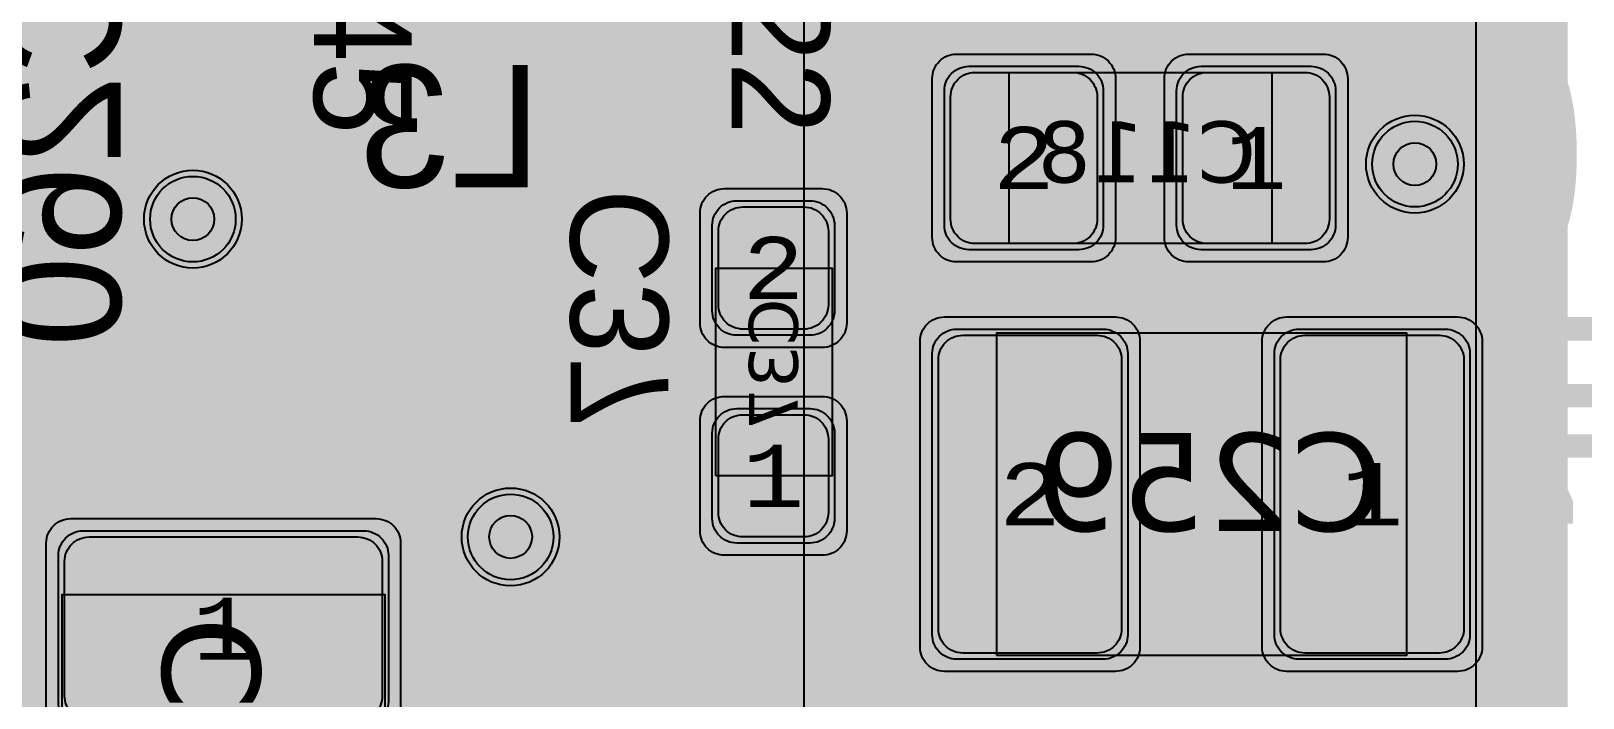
# Model space of a CAD drawing. Extents: x -28 to 199, y -61 to 255.
# Drawn here: x 74.68 to 87.38, y 238.08 to 243.54 of the extents above; entities that cross this region are included whole.
import ezdxf
from ezdxf.enums import TextEntityAlignment as Align

# ---------------------------------------------------------------- set-up
doc = ezdxf.new("R2010")
doc.units = 0
doc.header["$MEASUREMENT"] = 0
for name, color, linetype in [('ASSEMBLY_OUTLINES_BTM', 191, 'CONTINUOUS'), ('ASSEMBLY_PART_NUMBERS_BTM', 191, 'CONTINUOUS'), ('ASSEMBLY_PART_NUMBERS_TOP', 102, 'CONTINUOUS'), ('ASSEMBLY_REF_DES_BTM', 191, 'CONTINUOUS'), ('DRILL_DRAWING', 21, 'CONTINUOUS'), ('GENERATED_SILKSCREEN_BTM', 255, 'CONTINUOUS'), ('GENERATED_SILKSCREEN_TOP', 140, 'CONTINUOUS'), ('PART_PADS_SMD_BTM', 10, 'CONTINUOUS'), ('PIN_NUMBERS_BTM', 8, 'CONTINUOUS'), ('PIN_NUMBERS_TOP', 8, 'CONTINUOUS'), ('PLACEMENT_OUTLINES_BTM', 222, 'CONTINUOUS'), ('PLANE_DATA_LAYER_TOP', 150, 'CONTINUOUS'), ('PLANE_SHAPES_LAYER_2', 230, 'CONTINUOUS'), ('PLANE_SHAPES_LAYER_3', 81, 'CONTINUOUS'), ('PLANE_SHAPES_LAYER_TOP', 150, 'CONTINUOUS'), ('SILKSCREEN_OUTLINES_BTM', 211, 'CONTINUOUS'), ('SILKSCREEN_REF_DES_BTM', 211, 'CONTINUOUS'), ('SILKSCREEN_REF_DES_TOP', 150, 'CONTINUOUS'), ('SOLDERMASK_PADS_BTM', 12, 'CONTINUOUS'), ('SOLDERPASTE_PADS_BTM', 12, 'CONTINUOUS'), ('TRACES_LAYER_BOTTOM', 10, 'CONTINUOUS'), ('TRACES_LAYER_TOP', 150, 'CONTINUOUS'), ('VIA_HOLES_LAYER_2', 30, 'CONTINUOUS'), ('VIA_HOLES_LAYER_3', 30, 'CONTINUOUS'), ('VIA_HOLES_LAYER_BOTTOM', 30, 'CONTINUOUS'), ('VIA_HOLES_LAYER_TOP', 30, 'CONTINUOUS'), ('VIA_PADS_LAYER_2', 230, 'CONTINUOUS'), ('VIA_PADS_LAYER_3', 81, 'CONTINUOUS'), ('VIA_PADS_LAYER_BOTTOM', 10, 'CONTINUOUS'), ('VIA_PADS_LAYER_TOP', 150, 'CONTINUOUS')]:
    doc.layers.add(name, color=color, linetype=linetype)
doc.styles.add('COURIER_NEW', font='COUR.TTF')
doc.styles.add('VERDANA', font='verdana.TTF')
doc.styles.add('VERIBEST_GERBER_0', font='txt')

msp = doc.modelspace()

# ---------------------------------------------------------------- hatches: boundary and pattern name
at = {"layer": 'PLANE_DATA_LAYER_TOP'}
h = msp.add_hatch(color=256, dxfattribs=at)
h.paths.add_polyline_path([(80, 232.365844, -0.1989099556854013), (79.977682, 232.311963), (76.210945, 228.545226, -0.1989133663345171), (76.157063, 228.522908), (59.914305, 228.522908, -0.198913366334503), (59.860423, 228.545226), (59.320177, 229.085472, 0.1989122151386104), (58.966624, 229.231919), (50.250273, 229.231919, 0.0837973501695308), (50.086168, 229.204221, -0.0837986131993937), (50.061158, 229.2), (49.753893, 229.2, -0.1385740107174436), (49.714013, 229.211269, 1.0804036103222296), (49.168413, 228.146495, -0.8191892513054791), (49.139002, 228), (48.689638, 228, -0.1756631756824748), (48.640808, 228.017701, 0.3625092994040223), (47.359192, 228.017701, -0.1756631756824748), (47.310362, 228), (47.000008, 228, 0.414213562373095), (47, 227.999992), (47, 225.568799, -0.1989099556854013), (46.977682, 225.514918), (45.792168, 224.329403, 0.1989122151386141), (45.645721, 223.97585), (45.645721, 222.741241, -0.7495331930101992), (45.505318, 222.700199, 3.4209104294883637), (45.505318, 221.299801, -0.7495331930101992), (45.645721, 221.258759), (45.645721, 216.903659, 0.1989122151386141), (45.792168, 216.550106), (46.977682, 215.364592, -0.1989099556853327), (47, 215.310711), (47, 208.3262, -0.414213562373095), (46.9238, 208.25), (40.250008, 208.25, 0.414213562373095), (40.25, 208.249992), (40.25, 207.509818, -0.1989099556853327), (40.227682, 207.455937), (39.293327, 206.521582, -0.1630063276675114), (39.250007, 206.5, 0.3431077501110799), (39.25, 206.499993, -0.163006327667525), (39.228418, 206.456673), (39.204184, 206.432439, 0.1989122151386036), (39.057737, 206.078886), (39.057737, 199.827847, -0.1989099556853499), (39.035419, 199.773966), (38.237431, 198.975978, -0.1989133663344342), (38.183549, 198.95366), (34.8262, 198.95366, -0.414213562373095), (34.75, 199.02986), (34.75, 206.499992, 0.414213562373095), (34.749992, 206.5), (34.317913, 206.5, -0.1960198588118564), (34.264635, 206.521722, 0.1960197135562124), (33.95, 206.65), (31.85, 206.65, 0.1960197135562153), (31.535365, 206.521722, -0.1960198588118564), (31.482087, 206.5), (30.017913, 206.5, -0.1960198588118564), (29.964635, 206.521722, 0.1960197135562153), (29.65, 206.65), (27.55, 206.65, 0.1960197135562138), (27.235365, 206.521722, -0.196019858811865), (27.182087, 206.5), (26.0762, 206.5, -0.414213562373095), (26, 206.5762), (26, 209.249992, 0.414213562373095), (25.999992, 209.25), (22.5762, 209.25, -0.414213562373095), (22.5, 209.3262), (22.5, 217.1738, -0.414213562373095), (22.5762, 217.25), (40.249992, 217.25, 0.414213562373095), (40.25, 217.250008), (40.25, 235.6738, -0.414213562373095), (40.3262, 235.75), (40.926501, 235.75, -0.3936083065980414), (41.00251, 235.679195, 0.9315311087574788), (42.99749, 235.679195, -0.3936083065980414), (43.073499, 235.75), (45.676501, 235.75, -0.3936083065980414), (45.75251, 235.679195, 0.9315311087574788), (47.74749, 235.679195, -0.3936083065980414), (47.823499, 235.75), (54.749992, 235.75, 0.414213562373095), (54.75, 235.750008), (54.75, 253.9238, -0.414213562373095), (54.8262, 254), (76.4238, 254, -0.414213562373095), (76.5, 253.9238), (76.5, 245.000008, 0.414213562373095), (76.500008, 245), (76.9238, 245, -0.414213562373095), (77, 244.9238), (77, 243.738669, -0.1989099556853327), (76.977682, 243.684788), (75.896687, 242.603793, -0.138572885290835), (75.860519, 242.583563, 0.3470511284967585), (75.4, 242.000001), (75.4, 241.999997, 0.8890740124386082), (76.583563, 241.860519, -0.1385728852907777), (76.603793, 241.896687), (77.853553, 243.146447, 0.1989122151386141), (78, 243.5), (78, 244.9238, -0.414213562373095), (78.0762, 245), (79.9238, 245, -0.414213562373095), (80, 244.9238)], flags=0)
h.paths.add_polyline_path([(43.11, 211.84, -0.9999999999999999), (45.709999999999994, 211.84, -0.9999999999999999)], flags=0)
h.paths.add_polyline_path([(43.11, 232.16, -0.9999999999999999), (45.709999999999994, 232.16, -0.9999999999999999)], flags=0)
h.paths.add_polyline_path([(70.36, 251.16, -0.9999999999999999), (72.96, 251.16, -0.9999999999999999)], flags=0)
h.paths.add_polyline_path([(75.85382, 232.201656, 1.5269321533254407), (77.798344, 234.14618, -0.3083936079367561), (77.75, 234.217106), (77.75, 236.85, 0.1989122151386141), (77.603553, 237.203553), (74.003793, 240.803313, -0.1385728852908702), (73.983563, 240.839481, 0.5290192293501887), (73.056188, 241.191725, -0.5447508126718748), (72.937635, 241.2401, 0.9111800432088785), (70.36, 241), (70.36, 240.999999, 0.7658860095707771), (72.783466, 240.345916, -0.5447523950639244), (72.911374, 240.351799, 0.1812054976169237), (73.260519, 240.116437, -0.1385728852908801), (73.296687, 240.096207), (76.727682, 236.665212, -0.1989099556853327), (76.75, 236.611331), (76.75, 234.217106, -0.3083936079367562), (76.701656, 234.14618, 0.2085264349626477), (75.85382, 233.298344, -0.30839360793669), (75.782894, 233.25), (73.57, 233.25, 0.1989122151386067), (73.216447, 233.103553), (72.190166, 232.077272, -0.292650029123305), (72.109912, 232.059663, 4.55738777888818), (72.879663, 231.289912, -0.0885792902101388), (72.874954, 231.316284), (72.874954, 231.316285, -0.1989099556854013), (72.897272, 231.370166), (73.754788, 232.227682, -0.1989133663345172), (73.80867, 232.25), (75.782894, 232.25, -0.30839360793669)], flags=0)
msp.add_hatch(color=256, dxfattribs=at).paths.add_polyline_path([(86.5, 245.410834, 0.6295033319639212), (86.376092, 245.470251, -0.6295044454666773), (84.75, 246.25), (84.75, 246.250001, -0.0552658350370278), (84.774286, 246.469049, 0.0552677899778323), (84.776137, 246.485741, 0.3911024463721499), (84.705992, 246.5617, -0.2337776404227083), (81.890244, 248.245151, 0.7480290918849526), (81.75, 248.203862), (81.75, 247.239242, 0.5383921361414343), (81.856207, 247.169199, -0.5383922999392079), (83.25, 246.25, -0.5383922999392079), (81.856207, 245.330801, 0.5383921361414342), (81.75, 245.260758), (81.75, 245.000008, -0.414213562373095), (81.749992, 245), (81.0762, 245, 0.414213562373095), (81, 244.9238), (81, 232.127175, -0.1509152546947623), (80.91291, 231.845209, 0.1509126536924128), (80.899638, 231.802238), (80.899638, 231.802237, 0.3535628507789125), (80.959848, 231.727734, -0.3535615999630159), (81.75, 230.75, -0.894550476884915), (79.774631, 230.529421, 0.5905640646136947), (79.646426, 230.566495), (77.210013, 228.130082, 0.1989099556853327), (77.187695, 228.076201), (77.187695, 228.0762, 0.414213562373095), (77.263895, 228), (79.687927, 228, 0.414213562373095), (79.764127, 228.0762), (79.764127, 228.076202, 0.0405672307519167), (79.763127, 228.088506, -0.0405733412202087), (79.75, 228.25, -0.9999999999999999), (81.75, 228.25, -0.0405733412202087), (81.736873, 228.088506, 0.0405672307519167), (81.735873, 228.076202), (81.735873, 228.0762, 0.414213562373095), (81.812073, 228), (86.4238, 228, 0.414213562373095), (86.5, 228.0762)], flags=0)
at = {"layer": 'PLANE_SHAPES_LAYER_2'}
h = msp.add_hatch(color=256, dxfattribs=at)
h.paths.add_polyline_path([(169.5, 129.25), (149.5, 129.25), (142.25, 122), (142.25, 90.5), (147.5, 90.5), (147.5, 80), (154, 80), (154, 69.25), (131.75, 69.25), (131.75, 73.25), (121.25, 73.25), (121.25, 81), (110.5, 81), (110.5, 125.75), (106.5, 125.75), (106.5, 128.75), (93.5, 128.75), (93.5, 120.25), (91.75, 120.25), (91.75, 121.5), (80, 121.5), (80, 118.25), (73.25, 118.25), (73.25, 124.5), (67.5, 124.5), (67.5, 128), (57.75, 128), (57.75, 120.25), (55.25, 120.25), (55.25, 121.5), (47.5, 121.5), (47.5, 119), (35, 119), (35, 134.75), (32.75, 134.75), (32.75, 159.75), (29.25, 159.75), (29.25, 175.25), (22.5, 175.25), (22.5, 195.25), (17.25, 195.25), (17.25, 198), (22.5, 198), (22.5, 216.5), (40.25, 216.5), (40.25, 235.5), (54.5, 235.5), (54.5, 254), (87.25, 254), (87.25, 236.25), (86.25, 236.25), (86.25, 228.75), (81, 228.75), (81, 218.75), (95.25, 218.75), (95.25, 194.5), (87, 194.5), (87, 172), (131.1, 172), (131.1, 208.75), (115.5, 208.75), (115.5, 213.75), (106.75, 213.75), (106.75, 218.75), (110.25, 222.25), (110.25, 226.25), (142.5, 226.25), (142.5, 221.5), (160.5, 221.5), (160.5, 240.75), (169.5, 240.75)])
h.paths.add_polyline_path([(35.5, 149.5), (41.75, 149.5), (41.75, 152), (39.25, 152), (39.25, 154), (37.75, 154), (37.75, 152), (35.5, 152)], flags=16)
h.paths.add_polyline_path([(37.5, 125.75), (37.5, 128.75), (42.75, 128.75), (42.75, 125.75)], flags=16)
h.paths.add_polyline_path([(52, 127.75), (52, 130.75), (54.25, 130.75), (54.25, 127.75)], flags=16)
h.paths.add_polyline_path([(50.75, 219.5), (50.75, 226.5), (71.75, 226.5), (71.75, 219.5)], flags=16)
h.paths.add_polyline_path([(66.5, 150.75), (66.5, 177.5), (72.25, 177.5), (72.25, 150.75)], flags=16)
h.paths.add_polyline_path([(47.25, 185.25), (73, 185.25), (73, 188.25), (70.25, 188.25), (70.25, 191), (47.25, 191)], flags=16)
h.paths.add_polyline_path([(84.5, 208), (84.5, 212.75), (85, 212.75), (85, 208)], flags=16)
h.paths.add_polyline_path([(61.5, 137.25), (87.75, 137.25), (87.75, 140.5), (84.75, 140.5), (84.75, 143), (61.5, 143)], flags=16)
h.paths.add_polyline_path([(88.75, 127), (88.75, 130), (91, 130), (91, 127)], flags=16)
h.paths.add_polyline_path([(85.5, 130.25), (85.5, 132.5), (91, 132.5), (91, 130.25)], flags=16)
h.paths.add_polyline_path([(108.75, 142.25), (135.75, 142.25), (135.75, 145.75), (132.25, 145.75), (132.25, 149), (108.75, 149)], flags=16)
h.paths.add_polyline_path([(114.25, 126.75), (140.75, 126.75), (140.75, 129.75), (137.25, 129.75), (137.25, 133), (114.25, 133)], flags=16)
h.paths.add_polyline_path([(155.25, 180.25), (166.25, 180.25), (166.25, 186.25), (152.25, 186.25), (152.25, 183), (155.25, 183)], flags=16)
at = {"layer": 'PLANE_SHAPES_LAYER_3'}
h = msp.add_hatch(color=256, dxfattribs=at)
h.paths.add_polyline_path([(169.5, 129.25), (149.5, 129.25), (142.25, 122), (142.25, 90.5), (147.5, 90.5), (147.5, 80), (154, 80), (154, 69.25), (131.75, 69.25), (131.75, 73.25), (121.25, 73.25), (121.25, 81), (110.5, 81), (110.5, 125.75), (106.5, 125.75), (106.5, 128.75), (93.5, 128.75), (93.5, 120.25), (91.75, 120.25), (91.75, 121.5), (80, 121.5), (80, 118.25), (73.25, 118.25), (73.25, 124.5), (67.5, 124.5), (67.5, 127.75), (58.25, 127.75), (58.25, 130.25), (88.75, 130.25), (88.75, 127), (91, 127), (91, 132.5), (55, 132.5), (55, 131.25), (52, 131.25), (52, 127.75), (55, 127.75), (55, 127.25), (57.75, 127.25), (57.75, 120.25), (55.25, 120.25), (55.25, 121.5), (47.5, 121.5), (47.5, 119), (35, 119), (35, 134.75), (32.75, 134.75), (32.75, 159.75), (29.25, 159.75), (29.25, 175.25), (22.5, 175.25), (22.5, 195.25), (17.25, 195.25), (17.25, 198), (22.5, 198), (22.5, 216.5), (40.25, 216.5), (40.25, 235.5), (54.5, 235.5), (54.5, 254), (87.25, 254), (87.25, 236.25), (86.25, 236.25), (86.25, 228.75), (81, 228.75), (81, 218.75), (95.25, 218.75), (95.25, 194.5), (87, 194.5), (87, 172), (131.1, 172), (131.1, 208.75), (115.5, 208.75), (115.5, 213.75), (106.75, 213.75), (106.75, 218.75), (110.25, 222.25), (110.25, 226.25), (142.5, 226.25), (142.5, 221.5), (160.5, 221.5), (160.5, 240.75), (169.5, 240.75)])
h.paths.add_polyline_path([(35.5, 149.5), (41.75, 149.5), (41.75, 152), (39.25, 152), (39.25, 154), (37.75, 154), (37.75, 152), (35.5, 152)], flags=16)
h.paths.add_polyline_path([(37.5, 125.75), (37.5, 128.75), (42.75, 128.75), (42.75, 125.75)], flags=16)
h.paths.add_polyline_path([(50.75, 219.5), (50.75, 226.5), (71.75, 226.5), (71.75, 219.5)], flags=16)
h.paths.add_polyline_path([(66.5, 150.75), (66.5, 177.5), (72.25, 177.5), (72.25, 150.75)], flags=16)
h.paths.add_polyline_path([(47.25, 185.25), (73, 185.25), (73, 188.25), (70.25, 188.25), (70.25, 191), (47.25, 191)], flags=16)
h.paths.add_polyline_path([(84.5, 208), (84.5, 212.75), (85, 212.75), (85, 208)], flags=16)
h.paths.add_polyline_path([(61.5, 137.25), (87.75, 137.25), (87.75, 140.5), (84.75, 140.5), (84.75, 143), (61.5, 143)], flags=16)
h.paths.add_polyline_path([(108.75, 142.25), (135.75, 142.25), (135.75, 145.75), (132.25, 145.75), (132.25, 149), (108.75, 149)], flags=16)
h.paths.add_polyline_path([(114.25, 126.75), (140.75, 126.75), (140.75, 129.75), (137.25, 129.75), (137.25, 133), (114.25, 133)], flags=16)
h.paths.add_polyline_path([(155.25, 180.25), (166.25, 180.25), (166.25, 186.25), (152.25, 186.25), (152.25, 183), (155.25, 183)], flags=16)
at = {"layer": 'VIA_HOLES_LAYER_2'}
h = msp.add_hatch(color=256, dxfattribs=at)
edge = h.paths.add_edge_path()
edge.add_arc((86, 242.45), 0.175, 0, 360)
h = msp.add_hatch(color=256, dxfattribs=at)
edge = h.paths.add_edge_path()
edge.add_arc((76, 242), 0.175, 0, 360)
h = msp.add_hatch(color=256, dxfattribs=at)
edge = h.paths.add_edge_path()
edge.add_arc((78.6, 239.4), 0.175, 0, 360)
at = {"layer": 'VIA_HOLES_LAYER_3'}
h = msp.add_hatch(color=256, dxfattribs=at)
edge = h.paths.add_edge_path()
edge.add_arc((86, 242.45), 0.175, 0, 360)
h = msp.add_hatch(color=256, dxfattribs=at)
edge = h.paths.add_edge_path()
edge.add_arc((76, 242), 0.175, 0, 360)
h = msp.add_hatch(color=256, dxfattribs=at)
edge = h.paths.add_edge_path()
edge.add_arc((78.6, 239.4), 0.175, 0, 360)
at = {"layer": 'VIA_HOLES_LAYER_BOTTOM'}
h = msp.add_hatch(color=256, dxfattribs=at)
edge = h.paths.add_edge_path()
edge.add_arc((86, 242.45), 0.175, 0, 360)
h = msp.add_hatch(color=256, dxfattribs=at)
edge = h.paths.add_edge_path()
edge.add_arc((76, 242), 0.175, 0, 360)
h = msp.add_hatch(color=256, dxfattribs=at)
edge = h.paths.add_edge_path()
edge.add_arc((78.6, 239.4), 0.175, 0, 360)
at = {"layer": 'VIA_HOLES_LAYER_TOP'}
h = msp.add_hatch(color=256, dxfattribs=at)
edge = h.paths.add_edge_path()
edge.add_arc((86, 242.45), 0.175, 0, 360)
h = msp.add_hatch(color=256, dxfattribs=at)
edge = h.paths.add_edge_path()
edge.add_arc((76, 242), 0.175, 0, 360)
h = msp.add_hatch(color=256, dxfattribs=at)
edge = h.paths.add_edge_path()
edge.add_arc((78.6, 239.4), 0.175, 0, 360)

# ---------------------------------------------------------------- linework, layer by layer
at = {"layer": 'ASSEMBLY_OUTLINES_BTM'}
for points in [[(82.68, 241.8), (82.68, 243.2), (84.83, 243.2), (84.83, 241.8)], [(80.28, 239.9), (80.28, 241.6), (81.23, 241.6), (81.23, 239.9)], [(82.58, 238.43), (82.58, 241.07), (85.93, 241.07), (85.93, 238.43)], [(74.93, 235.58), (74.93, 238.93), (77.57, 238.93), (77.57, 235.58)]]:
    msp.add_lwpolyline(points, close=True, dxfattribs=at)
at = {"layer": 'GENERATED_SILKSCREEN_BTM', "const_width": 0.15}
for points in [[(75.365, 243.82), (75.365, 243.497), (75.232, 243.332), (75.23, 243.328), (75.229, 243.323), (75.23, 243.318), (75.233, 243.313), (75.237, 243.308), (75.242, 243.305), (75.247, 243.303), (75.254, 243.302), (75.26, 243.304), (75.265, 243.308), (75.402, 243.477), (75.404, 243.481), (75.405, 243.482), (75.405, 243.485), (75.406, 243.486), (75.406, 243.487), (75.406, 243.49), (75.406, 243.827)], [(77.593, 242.247), (77.762, 242.384), (77.765, 242.386), (77.767, 242.389), (77.768, 242.392), (77.768, 242.395), (77.767, 242.402), (77.763, 242.409), (77.758, 242.414), (77.752, 242.418), (77.745, 242.419), (77.738, 242.417), (77.575, 242.284), (77.252, 242.284), (77.096, 242.41), (77.096, 242.596), (77.25, 242.723), (77.416, 242.723), (77.424, 242.725), (77.429, 242.729), (77.432, 242.736), (77.433, 242.743), (77.432, 242.75), (77.429, 242.756), (77.424, 242.761), (77.416, 242.763), (77.25, 242.763), (77.096, 242.89), (77.096, 243.076), (77.252, 243.202), (77.575, 243.202), (77.738, 243.069), (77.745, 243.067), (77.752, 243.068), (77.758, 243.071), (77.763, 243.077), (77.767, 243.083), (77.768, 243.09), (77.768, 243.094), (77.767, 243.097), (77.765, 243.1), (77.762, 243.102), (77.593, 243.239), (77.59, 243.24), (77.587, 243.241), (77.586, 243.242), (77.582, 243.243), (77.245, 243.243), (77.24, 243.242), (77.238, 243.241), (77.236, 243.24), (77.232, 243.239), (77.063, 243.102), (77.06, 243.097), (77.059, 243.093), (77.057, 243.09), (77.056, 243.086), (77.056, 242.88), (77.057, 242.877), (77.059, 242.87), (77.06, 242.865), (77.063, 242.863), (77.21, 242.743), (77.063, 242.623), (77.062, 242.621), (77.06, 242.619), (77.059, 242.618), (77.059, 242.616), (77.057, 242.609), (77.056, 242.606), (77.056, 242.4), (77.057, 242.395), (77.059, 242.391), (77.06, 242.387), (77.063, 242.384), (77.232, 242.247), (77.236, 242.245), (77.237, 242.244), (77.24, 242.244), (77.241, 242.243), (77.242, 242.243), (77.245, 242.243), (77.582, 242.243), (77.586, 242.244), (77.59, 242.245), (77.593, 242.247)], [(78.716, 242.263), (78.714, 242.255), (78.709, 242.25), (78.703, 242.244), (78.696, 242.243), (78.021, 242.243), (78.014, 242.244), (78.008, 242.249), (78.005, 242.256), (78.004, 242.263), (78.005, 242.271), (78.008, 242.278), (78.014, 242.282), (78.021, 242.284), (78.674, 242.284), (78.674, 243.223), (78.676, 243.23), (78.681, 243.236), (78.688, 243.239), (78.696, 243.24), (78.703, 243.239), (78.709, 243.236), (78.714, 243.23), (78.716, 243.223), (78.716, 242.263)], [(74.563, 242.358), (74.7, 242.358), (74.703, 242.359), (74.71, 242.361), (74.715, 242.362), (74.717, 242.365), (75.258, 243.031), (75.365, 243.031), (75.365, 242.378), (75.367, 242.371), (75.371, 242.365), (75.378, 242.362), (75.386, 242.361), (75.393, 242.362), (75.4, 242.365), (75.404, 242.371), (75.406, 242.378), (75.406, 243.052), (75.404, 243.06), (75.399, 243.065), (75.394, 243.07), (75.386, 243.072), (75.249, 243.072), (75.246, 243.071), (75.239, 243.069), (75.236, 243.067), (75.234, 243.065), (75.232, 243.063), (74.69, 242.398), (74.573, 242.398)], [(74.573, 242.086), (74.932, 242.086), (74.821, 241.95), (74.82, 241.946), (74.819, 241.944), (74.819, 241.943), (74.818, 241.943), (74.817, 241.938), (74.817, 241.601), (74.818, 241.597), (74.819, 241.596), (74.819, 241.595), (74.82, 241.592), (74.821, 241.588), (74.957, 241.42), (74.96, 241.419), (74.961, 241.417), (74.962, 241.416), (74.964, 241.416), (74.971, 241.414), (74.974, 241.413), (75.249, 241.413), (75.254, 241.414), (75.258, 241.416), (75.262, 241.417), (75.265, 241.42), (75.402, 241.588), (75.404, 241.593), (75.405, 241.594), (75.405, 241.596), (75.406, 241.598), (75.406, 241.599), (75.406, 241.601), (75.406, 241.938), (75.405, 241.942), (75.404, 241.946), (75.402, 241.95), (75.265, 242.118), (75.263, 242.12), (75.262, 242.122), (75.259, 242.124), (75.252, 242.126), (75.249, 242.127), (74.563, 242.127)], [(79.8836, 242), (79.774, 242.1344), (79.7716, 242.1384), (79.7684, 242.1392), (79.7652, 242.1408), (79.7612, 242.1416), (79.2124, 242.1416), (79.2084, 242.1408), (79.2052, 242.1392), (79.2036, 242.1376), (79.202, 242.1368), (79.1996, 242.1344), (79.09, 242), (79.0892, 241.9976), (79.0884, 241.9952), (79.0876, 241.9944), (79.0868, 241.9912), (79.0868, 241.7216), (79.0876, 241.7176), (79.0884, 241.716), (79.0892, 241.7136), (79.09, 241.7112), (79.1996, 241.576), (79.2036, 241.5728), (79.21, 241.5712), (79.214, 241.572), (79.2188, 241.5736), (79.222, 241.576), (79.2252, 241.58), (79.2276, 241.584), (79.2284, 241.588), (79.2284, 241.592), (79.226, 241.5952), (79.1196, 241.7272), (79.1196, 241.9856), (79.2204, 242.1088), (79.7532, 242.1088), (79.854, 241.9856), (79.854, 241.7272), (79.7476, 241.5952), (79.746, 241.592), (79.7452, 241.588), (79.746, 241.584), (79.7484, 241.58), (79.7516, 241.576), (79.7556, 241.5736), (79.7596, 241.572), (79.7652, 241.5712), (79.77, 241.5728), (79.774, 241.576), (79.8836, 241.7112), (79.8852, 241.7144), (79.886, 241.7152), (79.886, 241.7176), (79.8868, 241.7184), (79.8868, 241.7192), (79.8868, 241.7216), (79.8868, 241.9912), (79.886, 241.9944), (79.8852, 241.9976), (79.8836, 242)], [(74.984, 242.086), (75.239, 242.086), (75.365, 241.932), (75.365, 241.609), (75.239, 241.453), (74.984, 241.453), (74.857, 241.609), (74.857, 241.932), (74.984, 242.086)], [(79.8836, 241.2456), (79.774, 241.3808), (79.77, 241.3848), (79.7676, 241.3856), (79.7652, 241.3856), (79.7596, 241.3848), (79.754, 241.3816), (79.75, 241.3776), (79.7468, 241.3728), (79.746, 241.3672), (79.7476, 241.3616), (79.854, 241.2312), (79.854, 240.9728), (79.7532, 240.848), (79.6044, 240.848), (79.5028, 240.9712), (79.5028, 241.104), (79.5012, 241.1104), (79.498, 241.1144), (79.4924, 241.1168), (79.4868, 241.1176), (79.4812, 241.1168), (79.4756, 241.1144), (79.4724, 241.1104), (79.4708, 241.104), (79.4708, 240.9712), (79.3692, 240.848), (79.2204, 240.848), (79.1196, 240.9728), (79.1196, 241.2312), (79.226, 241.3616), (79.2276, 241.3672), (79.2268, 241.3728), (79.2244, 241.3776), (79.2196, 241.3816), (79.2148, 241.3848), (79.2092, 241.3856), (79.206, 241.3856), (79.2036, 241.3848), (79.1996, 241.3808), (79.09, 241.2456), (79.0892, 241.2432), (79.0884, 241.2408), (79.0876, 241.24), (79.0868, 241.2368), (79.0868, 240.9672), (79.0876, 240.9632), (79.0884, 240.9616), (79.0892, 240.9592), (79.09, 240.9568), (79.1996, 240.8216), (79.2036, 240.8192), (79.2068, 240.8184), (79.2092, 240.8168), (79.2124, 240.816), (79.3772, 240.816), (79.3796, 240.8168), (79.3852, 240.8184), (79.3892, 240.8192), (79.3908, 240.8216), (79.4868, 240.9392), (79.5828, 240.8216), (79.5844, 240.8208), (79.586, 240.8192), (79.5868, 240.8184), (79.5884, 240.8184), (79.594, 240.8168), (79.5964, 240.816), (79.7612, 240.816), (79.7652, 240.8168), (79.7684, 240.8184), (79.7716, 240.8192), (79.774, 240.8216), (79.8836, 240.9568), (79.8852, 240.96), (79.886, 240.9608), (79.886, 240.9632), (79.8868, 240.964), (79.8868, 240.9648), (79.8868, 240.9672), (79.8868, 241.2368), (79.886, 241.24), (79.8852, 241.2432), (79.8836, 241.2456)], [(74.573, 241.141), (75.239, 241.141), (75.289, 241.082), (74.5, 240.598), (74.447, 240.664), (74.447, 240.987), (74.573, 241.141)], [(74.563, 240.468), (75.249, 240.468), (75.252, 240.469), (75.259, 240.471), (75.261, 240.472), (75.265, 240.475), (75.402, 240.643), (75.403, 240.647), (75.404, 240.649), (75.405, 240.651), (75.406, 240.653), (75.406, 240.656), (75.406, 240.993), (75.405, 240.997), (75.404, 241.001), (75.402, 241.005), (75.265, 241.173), (75.263, 241.175), (75.262, 241.177), (75.259, 241.179), (75.252, 241.181), (75.249, 241.182), (74.563, 241.182)], [(87.543, 241.123), (87.206, 241.123), (87.202, 241.122), (87.2, 241.121), (87.197, 241.12), (87.193, 241.119), (87.025, 240.982), (87.022, 240.977), (87.021, 240.973), (87.019, 240.97), (87.018, 240.966), (87.018, 240.28), (87.019, 240.277), (87.021, 240.27), (87.022, 240.268), (87.025, 240.264), (87.193, 240.127), (87.198, 240.125), (87.199, 240.124), (87.202, 240.124), (87.203, 240.123), (87.204, 240.123), (87.206, 240.123), (87.543, 240.123)], [(75.315, 241.05), (75.365, 240.987), (75.365, 240.664), (75.239, 240.508), (74.573, 240.508), (74.526, 240.567), (75.315, 241.05)], [(87.691, 240.956), (87.691, 240.702), (87.537, 240.575), (87.214, 240.575), (87.058, 240.702), (87.058, 240.956), (87.214, 241.082), (87.537, 241.082), (87.691, 240.956)], [(87.537, 240.164), (87.214, 240.164), (87.058, 240.29), (87.058, 240.649), (87.194, 240.539), (87.198, 240.537), (87.199, 240.536), (87.202, 240.535), (87.206, 240.535), (87.543, 240.535)], [(79.8628, 240.5208), (79.8684, 240.5224), (79.874, 240.5216), (79.8788, 240.5176), (79.882, 240.5136), (79.8836, 240.508), (79.8844, 240.5024), (79.882, 240.4976), (79.878, 240.4936), (79.1108, 240.0624), (79.1068, 240.0608), (79.1036, 240.0608), (79.1004, 240.0608), (79.0972, 240.0624), (79.0924, 240.0648), (79.0892, 240.068), (79.0876, 240.072), (79.0868, 240.076), (79.0868, 240.616), (79.0884, 240.6216), (79.0924, 240.6256), (79.0972, 240.6288), (79.1036, 240.6296), (79.1092, 240.6288), (79.1148, 240.6256), (79.1188, 240.6216), (79.1196, 240.616), (79.1196, 240.1032), (79.8628, 240.5208)]]:
    msp.add_lwpolyline(points, dxfattribs=at)
for points in [[(84.019515, 243.200005, 1.10969e-05), (84.019508, 243.199995), (83.480492, 243.199995, 1.10969e-05), (83.480485, 243.200005), (84.019515, 243.200005)], [(84.019515, 241.799995), (83.480485, 241.799995, 1.10969e-05), (83.480492, 241.800005), (84.019508, 241.800005, 1.10969e-05), (84.019515, 241.799995)], [(80.280005, 240.466164, 1.1642e-05), (80.279995, 240.466156), (80.279995, 241.033844, 1.1642e-05), (80.280005, 241.033836), (80.280005, 240.466164)], [(81.230005, 240.457902, 1.22306e-05), (81.229995, 240.457911), (81.229995, 241.042089, 1.22306e-05), (81.230005, 241.042098), (81.230005, 240.457902)], [(84.833844, 241.070005, 1.1642e-05), (84.833836, 241.069995), (83.666164, 241.069995, 1.1642e-05), (83.666156, 241.070005), (84.833844, 241.070005)], [(84.833844, 238.429995), (83.666156, 238.429995, 1.1642e-05), (83.666164, 238.430005), (84.833836, 238.430005, 1.1642e-05), (84.833844, 238.429995)]]:
    msp.add_lwpolyline(points, format="xyb", dxfattribs=at)
at = {"layer": 'GENERATED_SILKSCREEN_TOP', "const_width": 0.15}
for points in [[(77.0092, 243.172), (77.0036, 243.1712), (76.9988, 243.1672), (76.9964, 243.1616), (76.9956, 243.156), (76.9964, 243.1504), (76.9988, 243.1456), (77.0036, 243.1416), (77.0092, 243.14), (77.2516, 243.14), (77.2516, 243.1024), (77.2532, 243.0968), (77.2564, 243.092), (77.262, 243.0896), (77.2676, 243.0888), (77.274, 243.0896), (77.2796, 243.092), (77.2836, 243.0968), (77.2852, 243.1024), (77.2852, 243.14), (77.7548, 243.14), (77.7588, 243.1408), (77.762, 243.1424), (77.7652, 243.1464), (77.7676, 243.1504), (77.7692, 243.1552), (77.77, 243.16), (77.7692, 243.164), (77.766, 243.168), (77.2804, 243.6536)], [(77.2516, 243.6424), (77.2516, 243.172), (77.0092, 243.172)], [(77.2852, 243.6024), (77.714, 243.172), (77.2852, 243.172), (77.2852, 243.6024)], [(81.21, 243.1988), (81.1004, 243.0644), (81.0964, 243.062), (81.0932, 243.0612), (81.0908, 243.0596), (81.0876, 243.0588), (80.978, 243.0588), (80.9756, 243.0596), (80.97, 243.0612), (80.966, 243.062), (80.9644, 243.0644), (80.5316, 243.5972), (80.446, 243.5972), (80.446, 243.0748), (80.4444, 243.0692), (80.4412, 243.0644), (80.4356, 243.062), (80.4292, 243.0612), (80.4236, 243.062), (80.418, 243.0644), (80.4148, 243.0692), (80.4132, 243.0748), (80.4132, 243.614)], [(80.5524, 243.6228), (80.986, 243.0908), (81.0796, 243.0908), (81.1804, 243.2156), (81.1804, 243.474), (81.074, 243.6044), (81.0724, 243.61), (81.0732, 243.6148)], [(81.1004, 243.6228), (81.21, 243.4884), (81.2108, 243.4852), (81.2116, 243.4828), (81.2124, 243.482), (81.2132, 243.4788), (81.2132, 243.2092), (81.2124, 243.206), (81.2124, 243.2052), (81.2116, 243.2044), (81.2108, 243.202), (81.21, 243.1988)], [(77.518, 242.7512), (77.5172, 242.7544), (77.5164, 242.7568), (77.5148, 242.76), (77.4268, 242.8688), (77.7604, 242.8688), (77.7604, 242.3464), (77.762, 242.3408), (77.7652, 242.336), (77.7708, 242.3336), (77.7764, 242.3328), (77.7828, 242.3336), (77.7884, 242.336), (77.7916, 242.3408), (77.7932, 242.3464), (77.7932, 242.8864), (77.7916, 242.892), (77.7876, 242.896), (77.7836, 242.9008), (77.7772, 242.9024), (77.3924, 242.9024), (77.3868, 242.9016), (77.3828, 242.8992), (77.3804, 242.896), (77.3788, 242.8904), (77.3772, 242.8864), (77.3764, 242.8832), (77.3772, 242.8792), (77.3796, 242.876), (77.486, 242.7456), (77.486, 242.4872), (77.3844, 242.3624), (77.1268, 242.3624), (77.0268, 242.4872), (77.0268, 242.7456), (77.1324, 242.876), (77.1348, 242.8816), (77.1348, 242.8864), (77.1316, 242.8912), (77.1276, 242.896), (77.122, 242.8992), (77.1164, 242.9), (77.1132, 242.9), (77.1108, 242.8992), (77.1068, 242.8952), (76.9964, 242.76), (76.9948, 242.7576), (76.9948, 242.7544), (76.9932, 242.7512), (76.9932, 242.4816), (76.9932, 242.4792), (76.994, 242.4784), (76.994, 242.4776), (76.9948, 242.476), (76.9948, 242.4744), (76.9964, 242.4712), (77.1068, 242.336), (77.1092, 242.3336), (77.1108, 242.3328), (77.1156, 242.3312), (77.1188, 242.3304), (77.3924, 242.3304), (77.3964, 242.3312), (77.4004, 242.3328), (77.402, 242.3328), (77.4028, 242.3336), (77.4044, 242.3352), (77.406, 242.336), (77.5148, 242.4712), (77.5164, 242.4752), (77.5172, 242.4776), (77.518, 242.4816), (77.518, 242.7512)], [(81.21, 242.4428), (81.1004, 242.3084), (81.0964, 242.306), (81.0932, 242.3052), (81.0908, 242.3036), (81.0876, 242.3028), (80.978, 242.3028), (80.9756, 242.3036), (80.97, 242.3052), (80.966, 242.306), (80.9644, 242.3084), (80.5316, 242.8412), (80.446, 242.8412), (80.446, 242.3188), (80.4444, 242.3132), (80.4412, 242.3084), (80.4356, 242.306), (80.4292, 242.3052), (80.4236, 242.306), (80.418, 242.3084), (80.4148, 242.3132), (80.4132, 242.3188), (80.4132, 242.858), (80.4148, 242.8644), (80.4188, 242.8684), (80.4236, 242.8724), (80.4292, 242.874), (80.5388, 242.874), (80.5412, 242.8732), (80.5468, 242.8716), (80.5492, 242.87), (80.5508, 242.8684), (80.5524, 242.8668), (80.986, 242.3348), (81.0796, 242.3348), (81.1804, 242.4596), (81.1804, 242.718), (81.074, 242.8484), (81.0724, 242.854), (81.0732, 242.8588), (81.0756, 242.8644), (81.0804, 242.8676), (81.086, 242.8708), (81.0916, 242.8716), (81.0964, 242.8708), (81.1004, 242.8668), (81.21, 242.7324), (81.2108, 242.7292), (81.2116, 242.7268), (81.2124, 242.726), (81.2132, 242.7228), (81.2132, 242.4532), (81.2124, 242.45), (81.2124, 242.4492), (81.2116, 242.4484), (81.2108, 242.446), (81.21, 242.4428)]]:
    msp.add_lwpolyline(points, dxfattribs=at)
at = {"layer": 'PART_PADS_SMD_BTM'}
for points in [[(82.35, 241.75, -0.4142135624), (82.15, 241.95), (82.15, 243.05, -0.4142135624), (82.35, 243.25), (83.25, 243.25, -0.4142135624), (83.45, 243.05), (83.45, 241.95, -0.4142135624), (83.25, 241.75)], [(84.25, 241.75, -0.4142135624), (84.05, 241.95), (84.05, 243.05, -0.4142135624), (84.25, 243.25), (85.15, 243.25, -0.4142135624), (85.35, 243.05), (85.35, 241.95, -0.4142135624), (85.15, 241.75)], [(80.45, 241.05, -0.4142135624), (80.25, 241.25), (80.25, 241.95, -0.4142135624), (80.45, 242.15), (81.05, 242.15, -0.4142135624), (81.25, 241.95), (81.25, 241.25, -0.4142135624), (81.05, 241.05)], [(82.25, 238.4, -0.4142135624), (82.05, 238.6), (82.05, 240.9, -0.4142135624), (82.25, 241.1), (83.45, 241.1, -0.4142135624), (83.65, 240.9), (83.65, 238.6, -0.4142135624), (83.45, 238.4)], [(85.05, 238.4, -0.4142135624), (84.85, 238.6), (84.85, 240.9, -0.4142135624), (85.05, 241.1), (86.25, 241.1, -0.4142135624), (86.45, 240.9), (86.45, 238.6, -0.4142135624), (86.25, 238.4)], [(80.45, 239.35, -0.4142135624), (80.25, 239.55), (80.25, 240.25, -0.4142135624), (80.45, 240.45), (81.05, 240.45, -0.4142135624), (81.25, 240.25), (81.25, 239.55, -0.4142135624), (81.05, 239.35)], [(77.6, 238.05, -0.4142135624), (77.4, 237.85), (75.1, 237.85, -0.4142135624), (74.9, 238.05), (74.9, 239.25, -0.4142135624), (75.1, 239.45), (77.4, 239.45, -0.4142135624), (77.6, 239.25)]]:
    msp.add_lwpolyline(points, format="xyb", close=True, dxfattribs=at)
at = {"layer": 'PLACEMENT_OUTLINES_BTM'}
for points in [[(82.68, 241.8), (82.68, 243.2), (84.83, 243.2), (84.83, 241.8)], [(80.28, 239.9), (80.28, 241.6), (81.23, 241.6), (81.23, 239.9)], [(82.58, 238.43), (82.58, 241.07), (85.93, 241.07), (85.93, 238.43)], [(74.93, 235.58), (74.93, 238.93), (77.57, 238.93), (77.57, 235.58)]]:
    msp.add_lwpolyline(points, close=True, dxfattribs=at)
at = {"layer": 'PLANE_DATA_LAYER_TOP'}
for points in [[(86.5, 228.0762), (86.5, 245.410834, 0.629503332)], [(81, 244.9238), (81, 232.127175, -0.1509152547), (80.91291, 231.845209, 0.1509126537), (80.899638, 231.802238), (80.899638, 231.802237, 0.3535628508), (80.959848, 231.727734, -0.3535616), (81.75, 230.75, -0.8945504769), (79.774631, 230.529421, 0.5905640646), (79.646426, 230.566495), (77.210013, 228.130082, 0.1989099557)]]:
    msp.add_lwpolyline(points, format="xyb", dxfattribs=at)
at = {"layer": 'PLANE_SHAPES_LAYER_TOP'}
for points in [[(68.75, 242.5), (76.5, 242.5), (68.75, 254), (76.5, 254)], [(81.75, 228), (86.5, 228), (81.75, 254), (86.5, 254)], [(76.5, 242.5), (81.75, 242.5), (76.5, 245), (81.75, 245)], [(68.75, 229.75), (81.75, 229.75), (68.75, 242.5), (81.75, 242.5)]]:
    msp.add_solid(points, dxfattribs=at)
at = {"layer": 'SILKSCREEN_OUTLINES_BTM'}
for points in [[(82.68, 241.8), (82.68, 243.2), (84.83, 243.2), (84.83, 241.8)], [(80.28, 239.9), (80.28, 241.6), (81.23, 241.6), (81.23, 239.9)], [(82.58, 238.43), (82.58, 241.07), (85.93, 241.07), (85.93, 238.43)], [(74.93, 235.58), (74.93, 238.93), (77.57, 238.93), (77.57, 235.58)]]:
    msp.add_lwpolyline(points, close=True, dxfattribs=at)
at = {"layer": 'SOLDERMASK_PADS_BTM'}
for points in [[(82.25, 241.65, -0.4142135624), (82.05, 241.85), (82.05, 243.15, -0.4142135624), (82.25, 243.35), (83.35, 243.35, -0.4142135624), (83.55, 243.15), (83.55, 241.85, -0.4142135624), (83.35, 241.65)], [(84.15, 241.65, -0.4142135624), (83.95, 241.85), (83.95, 243.15, -0.4142135624), (84.15, 243.35), (85.25, 243.35, -0.4142135624), (85.45, 243.15), (85.45, 241.85, -0.4142135624), (85.25, 241.65)], [(80.35, 240.95, -0.4142135624), (80.15, 241.15), (80.15, 242.05, -0.4142135624), (80.35, 242.25), (81.15, 242.25, -0.4142135624), (81.35, 242.05), (81.35, 241.15, -0.4142135624), (81.15, 240.95)], [(82.15, 238.3, -0.4142135624), (81.95, 238.5), (81.95, 241, -0.4142135624), (82.15, 241.2), (83.55, 241.2, -0.4142135624), (83.75, 241), (83.75, 238.5, -0.4142135624), (83.55, 238.3)], [(84.95, 238.3, -0.4142135624), (84.75, 238.5), (84.75, 241, -0.4142135624), (84.95, 241.2), (86.35, 241.2, -0.4142135624), (86.55, 241), (86.55, 238.5, -0.4142135624), (86.35, 238.3)], [(80.35, 239.25, -0.4142135624), (80.15, 239.45), (80.15, 240.35, -0.4142135624), (80.35, 240.55), (81.15, 240.55, -0.4142135624), (81.35, 240.35), (81.35, 239.45, -0.4142135624), (81.15, 239.25)], [(77.7, 237.95, -0.4142135624), (77.5, 237.75), (75, 237.75, -0.4142135624), (74.8, 237.95), (74.8, 239.35, -0.4142135624), (75, 239.55), (77.5, 239.55, -0.4142135624), (77.7, 239.35)]]:
    msp.add_lwpolyline(points, format="xyb", close=True, dxfattribs=at)
at = {"layer": 'SOLDERPASTE_PADS_BTM'}
for points in [[(82.4, 241.8, -0.4142135624), (82.2, 242), (82.2, 243, -0.4142135624), (82.4, 243.2), (83.2, 243.2, -0.4142135624), (83.4, 243), (83.4, 242, -0.4142135624), (83.2, 241.8)], [(84.3, 241.8, -0.4142135624), (84.1, 242), (84.1, 243, -0.4142135624), (84.3, 243.2), (85.1, 243.2, -0.4142135624), (85.3, 243), (85.3, 242, -0.4142135624), (85.1, 241.8)], [(80.5, 241.1, -0.4142135624), (80.3, 241.3), (80.3, 241.9, -0.4142135624), (80.5, 242.1), (81, 242.1, -0.4142135624), (81.2, 241.9), (81.2, 241.3, -0.4142135624), (81, 241.1)], [(82.3, 238.45, -0.4142135624), (82.1, 238.65), (82.1, 240.85, -0.4142135624), (82.3, 241.05), (83.4, 241.05, -0.4142135624), (83.6, 240.85), (83.6, 238.65, -0.4142135624), (83.4, 238.45)], [(85.1, 238.45, -0.4142135624), (84.9, 238.65), (84.9, 240.85, -0.4142135624), (85.1, 241.05), (86.2, 241.05, -0.4142135624), (86.4, 240.85), (86.4, 238.65, -0.4142135624), (86.2, 238.45)], [(80.5, 239.4, -0.4142135624), (80.3, 239.6), (80.3, 240.2, -0.4142135624), (80.5, 240.4), (81, 240.4, -0.4142135624), (81.2, 240.2), (81.2, 239.6, -0.4142135624), (81, 239.4)], [(77.55, 238.1, -0.4142135624), (77.35, 237.9), (75.15, 237.9, -0.4142135624), (74.95, 238.1), (74.95, 239.2, -0.4142135624), (75.15, 239.4), (77.35, 239.4, -0.4142135624), (77.55, 239.2)]]:
    msp.add_lwpolyline(points, format="xyb", close=True, dxfattribs=at)
at = {"layer": 'TRACES_LAYER_BOTTOM'}
for points, const_width in [([(82.8, 242.5), (82.8, 244.33392), (82.13392, 245), (80.15, 245)], 0.5), ([(82.8, 242.5), (81.6, 242.5), (80.75, 241.65), (80.75, 241.6)], 0.5), ([(82.85, 239.75), (82.85, 241.4), (82.8, 241.45), (82.8, 242.5)], 0.5), ([(86, 242.45), (85.95, 242.5), (84.7, 242.5)], 0.5), ([(72.75, 238.65), (73.3, 238.65), (76, 241.35), (76, 242)], 0.5), ([(80.75, 239.9), (79.85, 239.9), (79.35, 239.4), (78.6, 239.4)], 0.5), ([(82.85, 239.75), (82.85, 237.705), (83.21, 237.345), (83.21, 235.4)], 0.75), ([(85.65, 239.75), (85.65, 237.6), (85.6, 237.55), (85.6, 237.5)], 0.75), ([(78.6, 239.4), (78.6, 239.300592)], 0.5), ([(78.6, 239.300592), (78.5, 239.200592), (76.25, 239.200592), (76.25, 238.65)], 0.5), ([(79, 237.2), (79, 238.15), (78.6, 238.55), (78.6, 239.300592)], 0.5)]:
    msp.add_lwpolyline(points, dxfattribs=dict(at, const_width=const_width))
at = {"layer": 'TRACES_LAYER_TOP', "const_width": 0.5}
for points in [[(49.4, 228.7), (50.218354, 228.7), (50.250273, 228.731919), (58.966624, 228.731919), (59.675635, 228.022908), (76.395733, 228.022908), (80.5, 232.127175), (80.5, 246.4)], [(76, 242), (77.5, 243.5), (77.5, 246.4)], [(73.4, 240.7), (77.25, 236.85), (77.25, 232.75)]]:
    msp.add_lwpolyline(points, dxfattribs=at)
at = {"layer": 'VIA_HOLES_LAYER_2'}
for centre in [(86, 242.45), (76, 242), (78.6, 239.4)]:
    msp.add_circle(centre, 0.175, dxfattribs=at)
at = {"layer": 'VIA_HOLES_LAYER_3'}
for centre in [(86, 242.45), (76, 242), (78.6, 239.4)]:
    msp.add_circle(centre, 0.175, dxfattribs=at)
at = {"layer": 'VIA_HOLES_LAYER_BOTTOM'}
for centre in [(86, 242.45), (76, 242), (78.6, 239.4)]:
    msp.add_circle(centre, 0.175, dxfattribs=at)
at = {"layer": 'VIA_HOLES_LAYER_TOP'}
for centre in [(86, 242.45), (76, 242), (78.6, 239.4)]:
    msp.add_circle(centre, 0.175, dxfattribs=at)
at = {"layer": 'VIA_PADS_LAYER_2'}
for centre in [(86, 242.45), (76, 242), (78.6, 239.4)]:
    msp.add_circle(centre, 0.4, dxfattribs=at)
at = {"layer": 'VIA_PADS_LAYER_3'}
for centre in [(86, 242.45), (76, 242), (78.6, 239.4)]:
    msp.add_circle(centre, 0.4, dxfattribs=at)
at = {"layer": 'VIA_PADS_LAYER_BOTTOM'}
for centre in [(86, 242.45), (76, 242), (78.6, 239.4)]:
    msp.add_circle(centre, 0.35, dxfattribs=at)
at = {"layer": 'VIA_PADS_LAYER_TOP'}
for centre in [(86, 242.45), (76, 242), (78.6, 239.4)]:
    msp.add_circle(centre, 0.35, dxfattribs=at)

# ---------------------------------------------------------------- texts
at = {"layer": 'ASSEMBLY_PART_NUMBERS_BTM', "style": 'VERIBEST_GERBER_0', "text_generation_flag": 2}
for s, p in [('CL10B104KB8SFNC', (80.04, 250.5)), ('ERJ-3EKF4701V', (82.54, 248.75)), ('CL10B104KB8SFNC', (78.21, 240.75))]:
    msp.add_text(s, height=2.032, rotation=90, dxfattribs=at).set_placement(p, align=Align.TOP_LEFT)
for s, p in [('MPZ1608S221A_1', (76.5, 245.21)), ('CL10B104KB8SFNC', (97.25, 243.54)), ('CL21B225KOFNNNE', (97.25, 241.54)), ('CL21B225KOFNNNE', (83.75, 239.96))]:
    msp.add_text(s, height=2.032, dxfattribs=at).set_placement(p, align=Align.TOP_LEFT)
at = {"layer": 'ASSEMBLY_PART_NUMBERS_TOP', "style": 'VERIBEST_GERBER_0'}
for s, p in [('APT2012CGCK', (80.29, 251.5)), ('APT2012CGCK', (83.04, 251.5)), ('ERJ-3EKF6200V', (74.96, 247.25)), ('ERJ-3EKF2701V', (83.04, 247.25))]:
    msp.add_text(s, height=2.032, rotation=270, dxfattribs=at).set_placement(p, align=Align.TOP_LEFT)
msp.add_text('PDQ10-Q24-S5-D', height=2.032, dxfattribs=at).set_placement((61.5, 238.46), align=Align.TOP_LEFT)
at = {"layer": 'ASSEMBLY_REF_DES_BTM', "style": 'VERDANA', "text_generation_flag": 2}
for s, height, p in [('C118', 0.5, (84.7, 242.8)), ('C259', 0.8, (85.75, 240.25))]:
    msp.add_text(s, height=height, dxfattribs=at).set_placement(p, align=Align.TOP_LEFT)
for s, height, p in [('C37', 0.4, (80.55, 241.35)), ('C260', 0.8, (75.75, 238.75))]:
    msp.add_text(s, height=height, rotation=90, dxfattribs=at).set_placement(p, align=Align.TOP_LEFT)
at = {"layer": 'DRILL_DRAWING', "style": 'VERIBEST_GERBER_0'}
for p in [(86, 242.45), (76, 242), (78.6, 239.4), (84.2, 237.5), (85.6, 237.5)]:
    msp.add_text('A', height=2, dxfattribs=at).set_placement(p, align=Align.MIDDLE_CENTER)
at = {"layer": 'PIN_NUMBERS_BTM', "style": 'COURIER_NEW'}
for s, p in [('2', (82.8, 242.5)), ('1', (84.7, 242.5)), ('2', (80.75, 241.6)), ('1', (80.75, 239.9)), ('2', (82.85, 239.75)), ('1', (85.65, 239.75)), ('1', (76.25, 238.65))]:
    msp.add_text(s, height=0.508, dxfattribs=at).set_placement(p, align=Align.MIDDLE_CENTER)
at = {"layer": 'PIN_NUMBERS_TOP', "style": 'COURIER_NEW'}
for s, p in [('2', (82.8, 242.5)), ('1', (84.7, 242.5)), ('2', (80.75, 241.6)), ('1', (80.75, 239.9)), ('2', (82.85, 239.75)), ('1', (85.65, 239.75)), ('1', (76.25, 238.65))]:
    msp.add_text(s, height=0.508, dxfattribs=at).set_placement(p, align=Align.MIDDLE_CENTER)
at = {"layer": 'SILKSCREEN_REF_DES_BTM', "style": 'VERIBEST_GERBER_0', "text_generation_flag": 2}
for s, height, p in [('C260', 1, (74.41, 244.15)), ('C37', 0.8, (79.09, 242.25))]:
    msp.add_text(s, height=height, rotation=90, dxfattribs=at).set_placement(p, align=Align.TOP_LEFT)
msp.add_text('L3', height=1, dxfattribs=at).set_placement((78.85, 243.26), align=Align.TOP_LEFT)
at = {"layer": 'SILKSCREEN_REF_DES_TOP', "style": 'VERIBEST_GERBER_0'}
for s, p in [('R145', (77.79, 245.25)), ('R722', (81.21, 245.25))]:
    msp.add_text(s, height=0.8, rotation=270, dxfattribs=at).set_placement(p, align=Align.TOP_LEFT)

doc.saveas('drawing.dxf')
